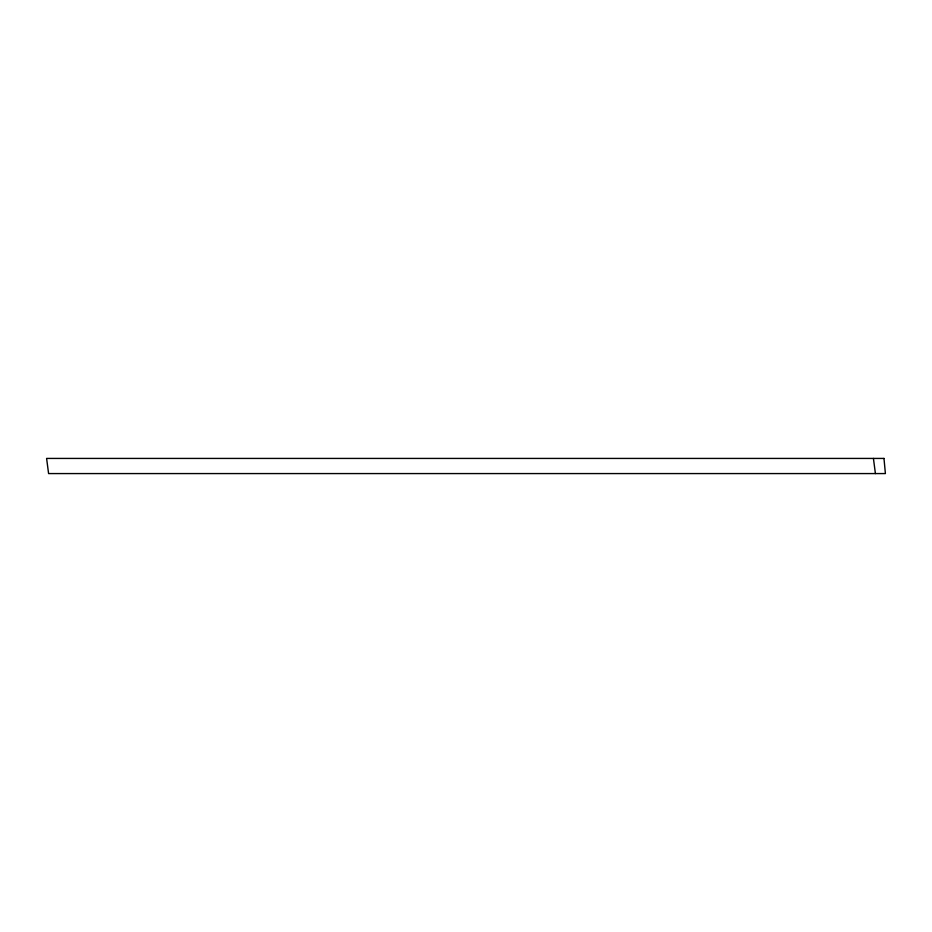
<?xml version="1.0" encoding="UTF-8"?>
<svg xmlns="http://www.w3.org/2000/svg" width="932" height="932" viewBox="0 0 932 932"><rect width="100%" height="100%" fill="white"/><g stroke="black" fill="none" stroke-linecap="round" stroke-linejoin="round"><path stroke-width="1.4" d="M873.424 458.428L875.416 473.572M883.979 458.428L46.6 458.428L48.592 473.572L885.4 473.572L883.979 458.428"/></g></svg>
